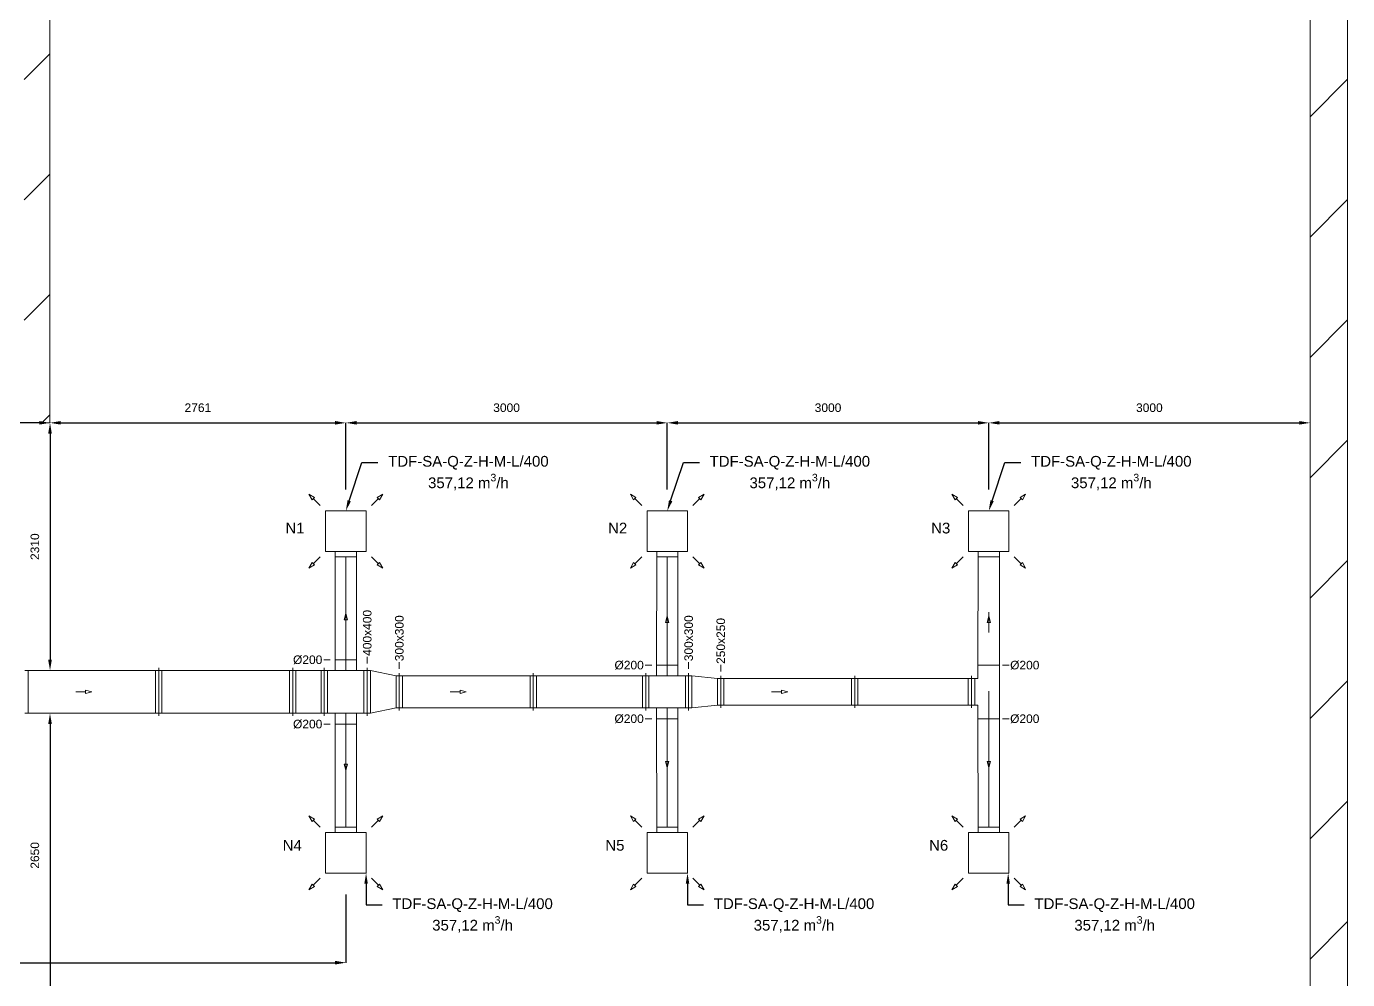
# Model space of a CAD drawing. Header units: millimetres. Extents: x 59762 to 60194, y -87842 to -87548.
# Drawn here: x 59960.09 to 59972.42, y -87757.35 to -87748.46 of the extents above; entities that cross this region are included whole.
import ezdxf
from ezdxf import colors
from ezdxf.entities.mleader import LeaderData, LeaderLine
from ezdxf.math import Vec2, Vec3

# ---------------------------------------------------------------- set-up
doc = ezdxf.new("R2010")
doc.units = ezdxf.units.MM
doc.linetypes.add('JIS_02_1.2', pattern=[2.5, 1.25, -1.25])
doc.linetypes.add('KRESKAKROPKA', pattern=[25.4, 12.7, -6.35, 0, -6.35])
for name, color, linetype, lineweight in [('instalacja nawiewna', 150, 'Continuous', 20), ('kanały', 7, 'Continuous', 20), ('nawi. strzałki', 150, 'Continuous', 20), ('Nawiew opis', 150, 'Continuous', 20), ('wymiary', 7, 'Continuous', 13)]:
    doc.layers.add(name, color=color, linetype=linetype, lineweight=lineweight)
doc.layers.add('osie', color=7, linetype='JIS_02_1.2', lineweight=5, transparency=0.7)
doc.layers.add('podkład', color=7, linetype='Continuous', lineweight=13, transparency=0.7)
doc.styles.add('styl1', font='arial.ttf', dxfattribs={"height": 0.08})
doc.linetypes.add('ZYGZAK', pattern='A,0.00254,-5.08,[131,ltypeshp.shx,S=5.08,R=0,X=-5.08,Y=0],-10.16,[131,ltypeshp.shx,S=5.08,R=180,X=5.08,Y=0],-5.08', length=20.32254)
doc.dimstyles.new('Kopia Opisowy', dxfattribs={"dimscale": 0, "dimtxt": 0.08, "dimasz": 0.1, "dimexe": 0, "dimexo": 0.2, "dimgap": 0.1, "dimtad": 1, "dimlfac": 1000, "dimtxsty": 'styl1', "dimcen": 2.5, "dimadec": 0, "dimazin": 0, "dimtfac": 1, "dimtmove": 0, "dimatfit": 3, "dimfxl": 1, "dimarcsym": 0})

# ---------------------------------------------------------------- blocks, each defined once
blk = doc.blocks.new('*D21')
at = {"layer": 'Defpoints', "color": 0, "transparency": 16777216}
for p in [(59960.311, -87752.158), (59963.072, -87752.158), (59963.072, -87752.98)]:
    blk.add_point(p, dxfattribs=at)
at = {"layer": 'wymiary', "color": 0, "lineweight": -2, "transparency": 16777216}
for p, q in [((59960.411, -87752.158), (59962.972, -87752.158)), ((59963.072, -87752.78), (59963.072, -87752.158))]:
    blk.add_line(p, q, dxfattribs=at)
at = {"layer": 'wymiary', "color": 0, "transparency": 16777216}
for points in [[(59960.411, -87752.141), (59960.411, -87752.174), (59960.311, -87752.158)], [(59962.972, -87752.141), (59962.972, -87752.174), (59963.072, -87752.158)]]:
    blk.add_solid(points, dxfattribs=at)
at = {"layer": 'wymiary', "color": 0, "transparency": 16777216, "insert": (59961.691, -87752.017), "char_height": 0.08, "attachment_point": 5, "style": 'styl1'}
blk.add_mtext('2761', dxfattribs=at)
blk = doc.blocks.new('*D22')
at = {"layer": 'Defpoints', "color": 0, "transparency": 16777216}
for p in [(59966.072, -87752.158), (59963.072, -87752.98), (59966.072, -87752.98)]:
    blk.add_point(p, dxfattribs=at)
at = {"layer": 'wymiary', "color": 0, "lineweight": -2, "transparency": 16777216}
for p, q in [((59963.172, -87752.158), (59965.972, -87752.158)), ((59966.072, -87752.78), (59966.072, -87752.158))]:
    blk.add_line(p, q, dxfattribs=at)
at = {"layer": 'wymiary', "color": 0, "transparency": 16777216}
for points in [[(59963.172, -87752.141), (59963.172, -87752.174), (59963.072, -87752.158)], [(59965.972, -87752.141), (59965.972, -87752.174), (59966.072, -87752.158)]]:
    blk.add_solid(points, dxfattribs=at)
at = {"layer": 'wymiary', "color": 0, "transparency": 16777216, "insert": (59964.572, -87752.017), "char_height": 0.08, "attachment_point": 5, "style": 'styl1'}
blk.add_mtext('3000', dxfattribs=at)
blk = doc.blocks.new('*D23')
at = {"layer": 'Defpoints', "color": 0, "transparency": 16777216}
for p in [(59969.072, -87752.158), (59966.072, -87752.98), (59969.072, -87752.98)]:
    blk.add_point(p, dxfattribs=at)
at = {"layer": 'wymiary', "color": 0, "lineweight": -2, "transparency": 16777216}
for p, q in [((59966.172, -87752.158), (59968.972, -87752.158)), ((59969.072, -87752.78), (59969.072, -87752.158))]:
    blk.add_line(p, q, dxfattribs=at)
at = {"layer": 'wymiary', "color": 0, "transparency": 16777216}
for points in [[(59966.172, -87752.141), (59966.172, -87752.174), (59966.072, -87752.158)], [(59968.972, -87752.141), (59968.972, -87752.174), (59969.072, -87752.158)]]:
    blk.add_solid(points, dxfattribs=at)
at = {"layer": 'wymiary', "color": 0, "transparency": 16777216, "insert": (59967.572, -87752.017), "char_height": 0.08, "attachment_point": 5, "style": 'styl1'}
blk.add_mtext('3000', dxfattribs=at)
blk = doc.blocks.new('*D24')
at = {"layer": 'Defpoints', "color": 0, "transparency": 16777216}
for p in [(59972.071, -87752.152), (59972.071, -87752.158), (59969.072, -87752.98)]:
    blk.add_point(p, dxfattribs=at)
at = {"layer": 'wymiary', "color": 0, "lineweight": -2, "transparency": 16777216}
blk.add_line((59969.172, -87752.158), (59971.971, -87752.158), dxfattribs=at)
at = {"layer": 'wymiary', "color": 0, "transparency": 16777216}
for points in [[(59969.172, -87752.141), (59969.172, -87752.174), (59969.072, -87752.158)], [(59971.971, -87752.141), (59971.971, -87752.174), (59972.071, -87752.158)]]:
    blk.add_solid(points, dxfattribs=at)
at = {"layer": 'wymiary', "color": 0, "transparency": 16777216, "insert": (59970.571, -87752.017), "char_height": 0.08, "attachment_point": 5, "style": 'styl1'}
blk.add_mtext('3000', dxfattribs=at)
blk = doc.blocks.new('*D25')
at = {"layer": 'Defpoints', "color": 0, "transparency": 16777216}
for p in [(59960.311, -87752.158), (59960.311, -87754.468), (59960.311, -87754.468)]:
    blk.add_point(p, dxfattribs=at)
at = {"layer": 'wymiary', "color": 0, "lineweight": -2, "transparency": 16777216}
blk.add_line((59960.311, -87752.258), (59960.311, -87754.368), dxfattribs=at)
at = {"layer": 'wymiary', "color": 0, "transparency": 16777216}
for points in [[(59960.294, -87752.258), (59960.328, -87752.258), (59960.311, -87752.158)], [(59960.294, -87754.368), (59960.328, -87754.368), (59960.311, -87754.468)]]:
    blk.add_solid(points, dxfattribs=at)
at = {"layer": 'wymiary', "color": 0, "transparency": 16777216, "insert": (59960.17, -87753.313), "char_height": 0.08, "attachment_point": 5, "rotation": 90, "style": 'styl1'}
blk.add_mtext('2310', dxfattribs=at)
blk = doc.blocks.new('*D27')
at = {"layer": 'Defpoints', "color": 0, "transparency": 16777216}
for p in [(59960.311, -87754.868), (59960.311, -87757.518), (59960.311, -87757.518)]:
    blk.add_point(p, dxfattribs=at)
at = {"layer": 'wymiary', "color": 0, "lineweight": -2, "transparency": 16777216}
blk.add_line((59960.311, -87754.968), (59960.311, -87757.418), dxfattribs=at)
at = {"layer": 'wymiary', "color": 0, "transparency": 16777216}
for points in [[(59960.294, -87754.968), (59960.328, -87754.968), (59960.311, -87754.868)], [(59960.294, -87757.418), (59960.328, -87757.418), (59960.311, -87757.518)]]:
    blk.add_solid(points, dxfattribs=at)
at = {"layer": 'wymiary', "color": 0, "transparency": 16777216, "insert": (59960.17, -87756.193), "char_height": 0.08, "attachment_point": 5, "rotation": 90, "style": 'styl1'}
blk.add_mtext('2650', dxfattribs=at)
blk = doc.blocks.new('*D30')
at = {"layer": 'Defpoints', "color": 0, "transparency": 16777216}
for p in [(59957.471, -87752.158), (59957.471, -87752.158), (59960.311, -87752.158)]:
    blk.add_point(p, dxfattribs=at)
at = {"layer": 'wymiary', "color": 0, "lineweight": -2, "transparency": 16777216}
blk.add_line((59960.211, -87752.158), (59957.571, -87752.158), dxfattribs=at)
at = {"layer": 'wymiary', "color": 0, "transparency": 16777216}
for points in [[(59957.571, -87752.141), (59957.571, -87752.174), (59957.471, -87752.158)], [(59960.211, -87752.141), (59960.211, -87752.174), (59960.311, -87752.158)]]:
    blk.add_solid(points, dxfattribs=at)
at = {"layer": 'wymiary', "color": 0, "transparency": 16777216, "insert": (59958.891, -87752.017), "char_height": 0.08, "attachment_point": 5, "style": 'styl1'}
blk.add_mtext('2840', dxfattribs=at)
blk = doc.blocks.new('*D31')
at = {"layer": 'Defpoints', "color": 0, "transparency": 16777216}
for p in [(59963.072, -87756.358), (59957.271, -87757.194), (59963.072, -87757.194)]:
    blk.add_point(p, dxfattribs=at)
at = {"layer": 'wymiary', "color": 0, "lineweight": -2, "transparency": 16777216}
for p, q in [((59963.072, -87756.558), (59963.072, -87757.194)), ((59957.271, -87756.994), (59957.271, -87757.194)), ((59957.371, -87757.194), (59962.972, -87757.194))]:
    blk.add_line(p, q, dxfattribs=at)
at = {"layer": 'wymiary', "color": 0, "transparency": 16777216}
for points in [[(59957.371, -87757.177), (59957.371, -87757.211), (59957.271, -87757.194)], [(59962.972, -87757.177), (59962.972, -87757.211), (59963.072, -87757.194)]]:
    blk.add_solid(points, dxfattribs=at)
at = {"layer": 'wymiary', "color": 0, "transparency": 16777216, "insert": (59959.646, -87757.053), "char_height": 0.08, "attachment_point": 5, "style": 'styl1'}
blk.add_mtext('5801', dxfattribs=at)

msp = doc.modelspace()

# ---------------------------------------------------------------- hatches: boundary and pattern name
at = {"layer": 'podkład'}
h = msp.add_hatch(dxfattribs=at)
h.set_pattern_fill('ANSI31', color=256, scale=0.25)
h.set_pattern_definition([(45, (56984.5771, -93754.1623), (-0.56126601, 0.56126601), [])])
h.paths.add_polyline_path([(59941.720847, -87739.567651), (59941.720847, -87761.267651), (59972.420847, -87761.267651), (59972.420847, -87739.567651)])
h.paths.add_polyline_path([(59942.070847, -87739.917651), (59953.830847, -87739.917651), (59953.830847, -87752.157651), (59960.310847, -87752.157651), (59960.310847, -87739.917651), (59972.070847, -87739.917651), (59972.070847, -87760.917651), (59942.070847, -87760.917651)], flags=16)
h.paths.add_polyline_path([(59954.070847, -87739.917651), (59960.070847, -87739.917651), (59960.070847, -87751.917651), (59954.070847, -87751.917651)], flags=16)

# ---------------------------------------------------------------- linework, layer by layer
at = {"layer": 'instalacja nawiewna', "color": 7, "ltscale": 20}
for p, q in [((59962.972847, -87753.407651), (59962.972847, -87753.357651)), ((59963.170847, -87753.407651), (59962.972847, -87753.407651)), ((59963.170847, -87753.357651), (59963.170847, -87753.407651)), ((59965.972847, -87753.407651), (59965.972847, -87753.357651)), ((59966.170847, -87753.407651), (59965.972847, -87753.407651)), ((59966.170847, -87753.357651), (59966.170847, -87753.407651)), ((59968.972847, -87753.407651), (59968.972847, -87753.357651)), ((59969.170847, -87753.407651), (59968.972847, -87753.407651)), ((59969.170847, -87753.357651), (59969.170847, -87753.407651)), ((59963.170847, -87755.929651), (59962.972847, -87755.929651)), ((59962.972847, -87755.929651), (59962.972847, -87755.979651)), ((59963.170847, -87755.979651), (59963.170847, -87755.929651)), ((59966.170847, -87755.929651), (59965.972847, -87755.929651)), ((59965.972847, -87755.929651), (59965.972847, -87755.979651)), ((59966.170847, -87755.979651), (59966.170847, -87755.929651)), ((59969.170847, -87755.929651), (59968.972847, -87755.929651)), ((59968.972847, -87755.929651), (59968.972847, -87755.979651)), ((59969.170847, -87755.979651), (59969.170847, -87755.929651))]:
    msp.add_line(p, q, dxfattribs=at)
for points in [[(59962.882847, -87752.979651), (59963.260847, -87752.979651), (59963.260847, -87753.357651), (59962.882847, -87753.357651)], [(59965.882847, -87752.979651), (59966.260847, -87752.979651), (59966.260847, -87753.357651), (59965.882847, -87753.357651)], [(59968.882847, -87752.979651), (59969.260847, -87752.979651), (59969.260847, -87753.357651), (59968.882847, -87753.357651)], [(59962.882847, -87755.979651), (59963.260847, -87755.979651), (59963.260847, -87756.357651), (59962.882847, -87756.357651)], [(59965.882847, -87755.979651), (59966.260847, -87755.979651), (59966.260847, -87756.357651), (59965.882847, -87756.357651)], [(59968.882847, -87755.979651), (59969.260847, -87755.979651), (59969.260847, -87756.357651), (59968.882847, -87756.357651)]]:
    msp.add_lwpolyline(points, close=True, dxfattribs=at)
at = {"layer": 'kanały', "color": 7, "linetype": 'ZYGZAK', "ltscale": 0.1}
for p, q in [((59962.970847, -87754.367651), (59962.972847, -87753.407651)), ((59963.170847, -87754.367651), (59963.170847, -87753.407651)), ((59965.970847, -87754.417651), (59965.972847, -87753.407651)), ((59966.170847, -87754.417651), (59966.170847, -87753.407651)), ((59968.970847, -87754.417651), (59968.972847, -87753.407651)), ((59969.170847, -87754.417651), (59969.170847, -87753.407651)), ((59965.970847, -87754.917651), (59965.972847, -87755.929651)), ((59966.170847, -87754.917651), (59966.170847, -87755.929651)), ((59968.972847, -87755.929651), (59968.970847, -87754.917651)), ((59969.170847, -87755.929651), (59969.170847, -87754.917651)), ((59962.972847, -87755.929651), (59962.970847, -87754.967651)), ((59963.170847, -87755.929651), (59963.170847, -87754.967651))]:
    msp.add_line(p, q, dxfattribs=at)
at = {"layer": 'kanały', "ltscale": 20}
for p, q in [((59961.325847, -87754.467651), (59961.325847, -87754.442651)), ((59961.325847, -87754.467651), (59961.325847, -87754.442651)), ((59960.075847, -87754.467651), (59961.325847, -87754.467651)), ((59960.105847, -87754.467651), (59960.105847, -87754.867651)), ((59961.295847, -87754.467651), (59961.295847, -87754.867651)), ((59961.325847, -87754.467651), (59961.325847, -87754.867651)), ((59961.325847, -87754.467651), (59961.325847, -87754.867651)), ((59961.355847, -87754.467651), (59961.355847, -87754.867651)), ((59960.075847, -87754.867651), (59961.325847, -87754.867651)), ((59961.325847, -87754.892651), (59961.325847, -87754.867651)), ((59961.325847, -87754.892651), (59961.325847, -87754.867651))]:
    msp.add_line(p, q, dxfattribs=at)
at = {"layer": 'kanały', "color": 7, "ltscale": 20}
for p, q in [((59962.575847, -87754.467651), (59962.575847, -87754.442651)), ((59962.575847, -87754.467651), (59962.575847, -87754.442651)), ((59962.870847, -87754.467651), (59962.870847, -87754.442651)), ((59962.870847, -87754.467651), (59962.870847, -87754.442651)), ((59962.970847, -87754.367651), (59963.170847, -87754.367651)), ((59962.970847, -87754.367651), (59962.970847, -87754.467651)), ((59963.170847, -87754.367651), (59963.170847, -87754.467651)), ((59963.270847, -87754.467651), (59963.270847, -87754.442651)), ((59963.270847, -87754.442651), (59963.270847, -87754.467651)), ((59965.970847, -87754.417651), (59966.170847, -87754.417651)), ((59965.970847, -87754.417651), (59965.970847, -87754.517651)), ((59966.170847, -87754.417651), (59966.170847, -87754.517651)), ((59961.325847, -87754.467651), (59962.575847, -87754.467651)), ((59962.545847, -87754.467651), (59962.545847, -87754.867651)), ((59962.575847, -87754.467651), (59962.575847, -87754.867651)), ((59962.575847, -87754.467651), (59962.870847, -87754.467651)), ((59962.575847, -87754.467651), (59962.575847, -87754.867651)), ((59962.605847, -87754.467651), (59962.605847, -87754.867651)), ((59962.840847, -87754.467651), (59962.840847, -87754.867651)), ((59962.870847, -87754.467651), (59962.870847, -87754.867651)), ((59962.870847, -87754.467651), (59963.270847, -87754.467651)), ((59962.870847, -87754.467651), (59962.870847, -87754.867651)), ((59962.900847, -87754.467651), (59962.900847, -87754.867651)), ((59963.240847, -87754.467651), (59963.240847, -87754.867651)), ((59963.270847, -87754.467651), (59963.270847, -87754.867651)), ((59963.270847, -87754.867651), (59963.270847, -87754.467651)), ((59963.300847, -87754.467651), (59963.270847, -87754.467651)), ((59963.300847, -87754.867651), (59963.300847, -87754.467651)), ((59963.300847, -87754.467651), (59963.540847, -87754.517651)), ((59963.540847, -87754.817651), (59963.540847, -87754.517651)), ((59963.540847, -87754.517651), (59963.570847, -87754.517651)), ((59963.570847, -87754.492651), (59963.570847, -87754.517651)), ((59963.570847, -87754.517651), (59963.570847, -87754.492651)), ((59963.570847, -87754.817651), (59963.570847, -87754.517651)), ((59963.570847, -87754.517651), (59964.820847, -87754.517651)), ((59963.570847, -87754.517651), (59963.570847, -87754.817651)), ((59963.600847, -87754.517651), (59963.600847, -87754.817651)), ((59964.790847, -87754.517651), (59964.790847, -87754.817651)), ((59964.820847, -87754.517651), (59964.820847, -87754.492651)), ((59964.820847, -87754.517651), (59964.820847, -87754.492651)), ((59964.820847, -87754.517651), (59964.820847, -87754.817651)), ((59964.820847, -87754.517651), (59965.870847, -87754.517651)), ((59964.820847, -87754.517651), (59964.820847, -87754.817651)), ((59964.850847, -87754.517651), (59964.850847, -87754.817651)), ((59965.840847, -87754.517651), (59965.840847, -87754.817651)), ((59965.870847, -87754.517651), (59965.870847, -87754.492651)), ((59965.870847, -87754.517651), (59965.870847, -87754.492651)), ((59965.870847, -87754.517651), (59965.870847, -87754.817651)), ((59965.870847, -87754.517651), (59966.270847, -87754.517651)), ((59965.870847, -87754.517651), (59965.870847, -87754.817651)), ((59965.900847, -87754.517651), (59965.900847, -87754.817651)), ((59966.240847, -87754.517651), (59966.240847, -87754.817651)), ((59966.270847, -87754.517651), (59966.270847, -87754.492651)), ((59966.270847, -87754.492651), (59966.270847, -87754.517651)), ((59966.270847, -87754.517651), (59966.270847, -87754.817651)), ((59966.270847, -87754.817651), (59966.270847, -87754.517651)), ((59966.300847, -87754.517651), (59966.270847, -87754.517651)), ((59966.300847, -87754.817651), (59966.300847, -87754.517651)), ((59966.300847, -87754.517651), (59966.540847, -87754.542651)), ((59966.540847, -87754.542651), (59966.540847, -87754.792651)), ((59966.570847, -87754.542651), (59966.570847, -87754.517651)), ((59966.570847, -87754.542651), (59966.570847, -87754.517651)), ((59966.570847, -87754.542651), (59966.570847, -87754.792651)), ((59966.570847, -87754.542651), (59967.820847, -87754.542651)), ((59966.570847, -87754.542651), (59966.570847, -87754.792651)), ((59966.600847, -87754.542651), (59966.600847, -87754.792651)), ((59967.790847, -87754.542651), (59967.790847, -87754.792651)), ((59967.820847, -87754.542651), (59967.820847, -87754.517651)), ((59967.820847, -87754.542651), (59967.820847, -87754.517651)), ((59967.820847, -87754.542651), (59967.820847, -87754.792651)), ((59967.820847, -87754.542651), (59968.910847, -87754.542651)), ((59967.820847, -87754.542651), (59967.820847, -87754.792651)), ((59967.850847, -87754.542651), (59967.850847, -87754.792651)), ((59968.880847, -87754.542651), (59968.880847, -87754.792651)), ((59968.910847, -87754.542651), (59968.910847, -87754.517651)), ((59968.910847, -87754.542651), (59968.910847, -87754.517651)), ((59968.910847, -87754.542651), (59968.910847, -87754.792651)), ((59968.910847, -87754.542651), (59968.910847, -87754.792651)), ((59968.940847, -87754.542651), (59968.940847, -87754.792651)), ((59963.300847, -87754.867651), (59963.540847, -87754.817651)), ((59963.540847, -87754.817651), (59963.570847, -87754.817651)), ((59963.570847, -87754.817651), (59963.570847, -87754.842651)), ((59963.570847, -87754.817651), (59964.820847, -87754.817651)), ((59963.570847, -87754.842651), (59963.570847, -87754.817651)), ((59964.820847, -87754.842651), (59964.820847, -87754.817651)), ((59964.820847, -87754.817651), (59965.870847, -87754.817651)), ((59964.820847, -87754.842651), (59964.820847, -87754.817651)), ((59965.870847, -87754.842651), (59965.870847, -87754.817651)), ((59965.870847, -87754.817651), (59966.270847, -87754.817651)), ((59965.870847, -87754.842651), (59965.870847, -87754.817651)), ((59965.970847, -87754.917651), (59965.970847, -87754.817651)), ((59966.170847, -87754.917651), (59966.170847, -87754.817651)), ((59966.270847, -87754.842651), (59966.270847, -87754.817651)), ((59966.270847, -87754.817651), (59966.270847, -87754.842651)), ((59966.300847, -87754.817651), (59966.270847, -87754.817651)), ((59966.300847, -87754.817651), (59966.540847, -87754.792651)), ((59966.570847, -87754.792651), (59966.570847, -87754.767651)), ((59966.570847, -87754.817651), (59966.570847, -87754.792651)), ((59966.570847, -87754.792651), (59967.820847, -87754.792651)), ((59966.570847, -87754.817651), (59966.570847, -87754.792651)), ((59967.820847, -87754.817651), (59967.820847, -87754.792651)), ((59967.820847, -87754.792651), (59968.910847, -87754.792651)), ((59967.820847, -87754.817651), (59967.820847, -87754.792651)), ((59968.910847, -87754.817651), (59968.910847, -87754.792651)), ((59968.910847, -87754.817651), (59968.910847, -87754.792651)), ((59961.325847, -87754.867651), (59962.575847, -87754.867651)), ((59962.575847, -87754.892651), (59962.575847, -87754.867651)), ((59962.575847, -87754.867651), (59962.870847, -87754.867651)), ((59962.575847, -87754.892651), (59962.575847, -87754.867651)), ((59962.870847, -87754.892651), (59962.870847, -87754.867651)), ((59962.870847, -87754.867651), (59963.270847, -87754.867651)), ((59962.870847, -87754.892651), (59962.870847, -87754.867651)), ((59962.970847, -87754.967651), (59962.970847, -87754.867651)), ((59963.170847, -87754.967651), (59963.170847, -87754.867651)), ((59963.270847, -87754.892651), (59963.270847, -87754.867651)), ((59963.270847, -87754.867651), (59963.270847, -87754.892651)), ((59963.300847, -87754.867651), (59963.270847, -87754.867651)), ((59965.970847, -87754.917651), (59966.170847, -87754.917651)), ((59962.970847, -87754.967651), (59963.170847, -87754.967651))]:
    msp.add_line(p, q, dxfattribs=at)
at = {"layer": 'kanały', "color": 7}
for p, q in [((59968.970847, -87754.417651), (59968.970847, -87754.542651)), ((59968.970847, -87754.417651), (59969.170847, -87754.417651)), ((59969.170847, -87754.417651), (59969.170847, -87754.917651)), ((59966.540847, -87754.542651), (59966.570847, -87754.542651)), ((59968.910847, -87754.542651), (59968.970847, -87754.542651)), ((59966.540847, -87754.792651), (59966.570847, -87754.792651)), ((59968.910847, -87754.792651), (59968.970847, -87754.792651)), ((59968.970847, -87754.792651), (59968.970847, -87754.917651)), ((59968.970847, -87754.917651), (59969.170847, -87754.917651))]:
    msp.add_line(p, q, dxfattribs=at)
at = {"layer": 'nawi. strzałki', "color": 7, "ltscale": 20}
for p, q in [((59962.727284, -87752.824087), (59962.779245, -87752.854087)), ((59962.727284, -87752.824087), (59962.757284, -87752.876049)), ((59962.757284, -87752.876049), (59962.779245, -87752.854087)), ((59963.416411, -87752.824087), (59963.364449, -87752.854087)), ((59963.364449, -87752.854087), (59963.386411, -87752.876049)), ((59963.416411, -87752.824087), (59963.386411, -87752.876049)), ((59965.727284, -87752.824087), (59965.779245, -87752.854087)), ((59965.727284, -87752.824087), (59965.757284, -87752.876049)), ((59965.757284, -87752.876049), (59965.779245, -87752.854087)), ((59966.416411, -87752.824087), (59966.364449, -87752.854087)), ((59966.364449, -87752.854087), (59966.386411, -87752.876049)), ((59966.416411, -87752.824087), (59966.386411, -87752.876049)), ((59968.727284, -87752.824087), (59968.779245, -87752.854087)), ((59968.727284, -87752.824087), (59968.757284, -87752.876049)), ((59968.757284, -87752.876049), (59968.779245, -87752.854087)), ((59969.416411, -87752.824087), (59969.364449, -87752.854087)), ((59969.364449, -87752.854087), (59969.386411, -87752.876049)), ((59969.416411, -87752.824087), (59969.386411, -87752.876049)), ((59962.83335, -87752.930153), (59962.768264, -87752.865068)), ((59963.310345, -87752.930153), (59963.37543, -87752.865068)), ((59965.83335, -87752.930153), (59965.768264, -87752.865068)), ((59966.310345, -87752.930153), (59966.37543, -87752.865068)), ((59968.83335, -87752.930153), (59968.768264, -87752.865068)), ((59969.310345, -87752.930153), (59969.37543, -87752.865068)), ((59962.727284, -87753.513214), (59962.757284, -87753.461253)), ((59962.779245, -87753.483214), (59962.757284, -87753.461253)), ((59962.83335, -87753.407148), (59962.768264, -87753.472234)), ((59963.310345, -87753.407148), (59963.37543, -87753.472234)), ((59963.386411, -87753.461253), (59963.364449, -87753.483214)), ((59963.416411, -87753.513214), (59963.386411, -87753.461253)), ((59965.727284, -87753.513214), (59965.757284, -87753.461253)), ((59965.779245, -87753.483214), (59965.757284, -87753.461253)), ((59965.83335, -87753.407148), (59965.768264, -87753.472234)), ((59966.310345, -87753.407148), (59966.37543, -87753.472234)), ((59966.386411, -87753.461253), (59966.364449, -87753.483214)), ((59966.416411, -87753.513214), (59966.386411, -87753.461253)), ((59968.727284, -87753.513214), (59968.757284, -87753.461253)), ((59968.779245, -87753.483214), (59968.757284, -87753.461253)), ((59968.83335, -87753.407148), (59968.768264, -87753.472234)), ((59969.310345, -87753.407148), (59969.37543, -87753.472234)), ((59969.386411, -87753.461253), (59969.364449, -87753.483214)), ((59969.416411, -87753.513214), (59969.386411, -87753.461253)), ((59962.727284, -87753.513214), (59962.779245, -87753.483214)), ((59963.416411, -87753.513214), (59963.364449, -87753.483214)), ((59965.727284, -87753.513214), (59965.779245, -87753.483214)), ((59966.416411, -87753.513214), (59966.364449, -87753.483214)), ((59968.727284, -87753.513214), (59968.779245, -87753.483214)), ((59969.416411, -87753.513214), (59969.364449, -87753.483214)), ((59963.071347, -87753.937651), (59963.055818, -87753.995607)), ((59963.071347, -87753.937651), (59963.086876, -87753.995607)), ((59966.070847, -87753.962651), (59966.055318, -87754.020607)), ((59966.070847, -87753.962651), (59966.086376, -87754.020607)), ((59969.071847, -87753.962651), (59969.056318, -87754.020607)), ((59969.071847, -87753.962651), (59969.087376, -87754.020607)), ((59963.055818, -87753.995607), (59963.086876, -87753.995607)), ((59963.071347, -87754.087651), (59963.071347, -87753.995607)), ((59966.055318, -87754.020607), (59966.086376, -87754.020607)), ((59966.070847, -87754.112651), (59966.070847, -87754.020607)), ((59969.056318, -87754.020607), (59969.087376, -87754.020607)), ((59969.071847, -87754.112651), (59969.071847, -87754.020607)), ((59960.550847, -87754.667651), (59960.642892, -87754.667651)), ((59960.700847, -87754.667651), (59960.642892, -87754.652122)), ((59960.642892, -87754.652122), (59960.642892, -87754.68318)), ((59960.700847, -87754.667651), (59960.642892, -87754.68318)), ((59964.045847, -87754.667651), (59964.137892, -87754.667651)), ((59964.195847, -87754.667651), (59964.137892, -87754.652122)), ((59964.137892, -87754.652122), (59964.137892, -87754.68318)), ((59964.195847, -87754.667651), (59964.137892, -87754.68318)), ((59967.045847, -87754.667651), (59967.137892, -87754.667651)), ((59967.195847, -87754.667651), (59967.137892, -87754.652122)), ((59967.137892, -87754.652122), (59967.137892, -87754.68318)), ((59967.195847, -87754.667651), (59967.137892, -87754.68318)), ((59963.070847, -87755.248651), (59963.070847, -87755.340695)), ((59966.070847, -87755.373651), (59966.055318, -87755.315695)), ((59966.086376, -87755.315695), (59966.055318, -87755.315695)), ((59966.070847, -87755.223651), (59966.070847, -87755.315695)), ((59966.070847, -87755.373651), (59966.086376, -87755.315695)), ((59969.071847, -87755.373651), (59969.056318, -87755.315695)), ((59969.087376, -87755.315695), (59969.056318, -87755.315695)), ((59969.071847, -87755.223651), (59969.071847, -87755.315695)), ((59969.071847, -87755.373651), (59969.087376, -87755.315695)), ((59963.070847, -87755.398651), (59963.055318, -87755.340695)), ((59963.086376, -87755.340695), (59963.055318, -87755.340695)), ((59963.070847, -87755.398651), (59963.086376, -87755.340695)), ((59962.727284, -87755.824087), (59962.779245, -87755.854087)), ((59962.727284, -87755.824087), (59962.757284, -87755.876049)), ((59962.757284, -87755.876049), (59962.779245, -87755.854087)), ((59962.83335, -87755.930153), (59962.768264, -87755.865068)), ((59963.310345, -87755.930153), (59963.37543, -87755.865068)), ((59963.416411, -87755.824087), (59963.364449, -87755.854087)), ((59963.364449, -87755.854087), (59963.386411, -87755.876049)), ((59963.416411, -87755.824087), (59963.386411, -87755.876049)), ((59965.727284, -87755.824087), (59965.779245, -87755.854087)), ((59965.727284, -87755.824087), (59965.757284, -87755.876049)), ((59965.757284, -87755.876049), (59965.779245, -87755.854087)), ((59965.83335, -87755.930153), (59965.768264, -87755.865068)), ((59966.310345, -87755.930153), (59966.37543, -87755.865068)), ((59966.416411, -87755.824087), (59966.364449, -87755.854087)), ((59966.364449, -87755.854087), (59966.386411, -87755.876049)), ((59966.416411, -87755.824087), (59966.386411, -87755.876049)), ((59968.727284, -87755.824087), (59968.779245, -87755.854087)), ((59968.727284, -87755.824087), (59968.757284, -87755.876049)), ((59968.757284, -87755.876049), (59968.779245, -87755.854087)), ((59968.83335, -87755.930153), (59968.768264, -87755.865068)), ((59969.310345, -87755.930153), (59969.37543, -87755.865068)), ((59969.416411, -87755.824087), (59969.364449, -87755.854087)), ((59969.364449, -87755.854087), (59969.386411, -87755.876049)), ((59969.416411, -87755.824087), (59969.386411, -87755.876049)), ((59962.83335, -87756.407148), (59962.768264, -87756.472234)), ((59963.310345, -87756.407148), (59963.37543, -87756.472234)), ((59965.83335, -87756.407148), (59965.768264, -87756.472234)), ((59966.310345, -87756.407148), (59966.37543, -87756.472234)), ((59968.83335, -87756.407148), (59968.768264, -87756.472234)), ((59969.310345, -87756.407148), (59969.37543, -87756.472234)), ((59962.727284, -87756.513214), (59962.757284, -87756.461253)), ((59962.727284, -87756.513214), (59962.779245, -87756.483214)), ((59962.779245, -87756.483214), (59962.757284, -87756.461253)), ((59963.386411, -87756.461253), (59963.364449, -87756.483214)), ((59963.416411, -87756.513214), (59963.364449, -87756.483214)), ((59963.416411, -87756.513214), (59963.386411, -87756.461253)), ((59965.727284, -87756.513214), (59965.757284, -87756.461253)), ((59965.727284, -87756.513214), (59965.779245, -87756.483214)), ((59965.779245, -87756.483214), (59965.757284, -87756.461253)), ((59966.386411, -87756.461253), (59966.364449, -87756.483214)), ((59966.416411, -87756.513214), (59966.364449, -87756.483214)), ((59966.416411, -87756.513214), (59966.386411, -87756.461253)), ((59968.727284, -87756.513214), (59968.757284, -87756.461253)), ((59968.727284, -87756.513214), (59968.779245, -87756.483214)), ((59968.779245, -87756.483214), (59968.757284, -87756.461253)), ((59969.386411, -87756.461253), (59969.364449, -87756.483214)), ((59969.416411, -87756.513214), (59969.364449, -87756.483214)), ((59969.416411, -87756.513214), (59969.386411, -87756.461253))]:
    msp.add_line(p, q, dxfattribs=at)
at = {"layer": 'osie', "color": 7, "linetype": 'KRESKAKROPKA', "ltscale": 0.1}
for p, q in [((59963.070847, -87754.467651), (59963.071847, -87753.407651)), ((59966.070847, -87754.517651), (59966.070847, -87753.407651)), ((59969.071847, -87755.929651), (59969.071847, -87753.407651)), ((59966.070847, -87755.929651), (59966.070847, -87754.817651)), ((59963.070847, -87755.929651), (59963.070847, -87754.867651))]:
    msp.add_line(p, q, dxfattribs=at)
at = {"layer": 'podkład'}
for p, q in [((59960.310847, -87752.157651), (59960.310847, -87739.917651)), ((59953.830847, -87752.157651), (59960.310847, -87752.157651))]:
    msp.add_line(p, q, dxfattribs=at)
msp.add_lwpolyline([(59941.720847, -87739.567651), (59972.420847, -87739.567651), (59972.420847, -87761.267651), (59941.720847, -87761.267651)], close=True, dxfattribs=at)
msp.add_lwpolyline([(59960.310847, -87739.917651), (59972.070847, -87739.917651), (59972.070847, -87760.917651), (59942.070847, -87760.917651), (59942.070847, -87739.917651)], dxfattribs=at)
at = {"layer": 'wymiary', "color": 7}
for p, q in [((59962.927038, -87754.367651), (59962.866683, -87754.367651)), ((59963.270847, -87754.341624), (59963.270847, -87754.401979)), ((59963.570847, -87754.391624), (59963.570847, -87754.451979)), ((59965.927038, -87754.417651), (59965.866683, -87754.417651)), ((59966.270847, -87754.391624), (59966.270847, -87754.451979)), ((59966.570847, -87754.416624), (59966.570847, -87754.476979)), ((59969.261558, -87754.417651), (59969.201203, -87754.417651)), ((59965.927038, -87754.917651), (59965.866683, -87754.917651)), ((59969.261558, -87754.917651), (59969.201203, -87754.917651)), ((59962.927038, -87754.967651), (59962.866683, -87754.967651))]:
    msp.add_line(p, q, dxfattribs=at)

# ---------------------------------------------------------------- texts
at = {"layer": 'Nawiew opis', "color": 7, "ltscale": 20, "char_height": 0.1, "attachment_point": 1, "style": 'styl1'}
for s, insert in [('N1', (59962.507933, -87753.089897)), ('N2', (59965.519666, -87753.089897)), ('N3', (59968.534567, -87753.089897)), ('N4', (59962.482419, -87756.049287)), ('N5', (59965.493658, -87756.049287)), ('N6', (59968.51539, -87756.049287))]:
    msp.add_mtext_dynamic_manual_height_columns(s, width=0.2, gutter_width=1, heights=[0], dxfattribs=dict(at, insert=insert))
at = {"layer": 'wymiary', "color": 7, "ltscale": 20, "char_height": 0.08, "attachment_point": 1, "rotation": 90, "style": 'styl1'}
for s, insert in [('400x400', (59963.231134, -87754.331798)), ('300x300', (59963.531134, -87754.381798)), ('300x300', (59966.231134, -87754.381798)), ('250x250', (59966.531134, -87754.406798))]:
    msp.add_mtext_dynamic_manual_height_columns(s, width=0.44264358, gutter_width=1, heights=[0], dxfattribs=dict(at, insert=insert))
at = {"layer": 'wymiary', "color": 7, "ltscale": 20, "char_height": 0.08, "attachment_point": 1, "style": 'styl1'}
for insert in [(59962.579049, -87754.327938), (59965.579049, -87754.377938), (59969.271384, -87754.377938), (59962.579049, -87754.927938), (59965.579049, -87754.877938), (59969.271384, -87754.877938)]:
    msp.add_mtext_dynamic_manual_height_columns('%%C200', width=0.44264358, gutter_width=1, heights=[0], dxfattribs=dict(at, insert=insert))

# ---------------------------------------------------------------- dimensions: what is measured, and where the dimension line sits
at = {"layer": 'wymiary'}
dim = msp.add_linear_dim(base=(59957.470847, -87752.157651), p1=(59960.310847, -87752.157651), p2=(59957.470847, -87752.157651), dimstyle='Kopia Opisowy', override={"dimscale": 1, "dimse1": 1, "dimse2": 1, "dimtix": 0, "dimtofl": 1, "dimtmove": 0, "dimatfit": 3, "dimfxlon": 1}, dxfattribs=at)
dim.commit()
dim.dimension.update_dxf_attribs({"geometry": '*D30', "text_midpoint": (59958.890847, -87752.016805)})
at = {"layer": 'wymiary', "color": 7}
for base, p1, p2, override, picture, middle in [((59963.071847, -87752.157651), (59960.310847, -87752.157651), (59963.071847, -87752.979651), {"dimscale": 1, "dimse1": 1, "dimtix": 0, "dimtofl": 1, "dimtmove": 0, "dimatfit": 3}, '*D21', (59961.691347, -87752.016805)), ((59966.071847, -87752.157651), (59963.071847, -87752.979651), (59966.071847, -87752.979651), {"dimscale": 1, "dimse1": 1, "dimtix": 0, "dimtofl": 1, "dimtmove": 1, "dimatfit": 3}, '*D22', (59964.571847, -87752.016778)), ((59969.071847, -87752.157651), (59966.071847, -87752.979651), (59969.071847, -87752.979651), {"dimscale": 1, "dimse1": 1, "dimtix": 0, "dimtofl": 1, "dimtmove": 1, "dimatfit": 3}, '*D23', (59967.571847, -87752.016778))]:
    dim = msp.add_linear_dim(base=base, p1=p1, p2=p2, dimstyle='Kopia Opisowy', override=override, dxfattribs=at)
    dim.commit()
    dim.dimension.update_dxf_attribs({"geometry": picture, "text_midpoint": middle})
dim = msp.add_linear_dim(base=(59972.070847, -87752.157651), p1=(59969.071847, -87752.979651), p2=(59972.070847, -87752.151898), text='3000', dimstyle='Kopia Opisowy', override={"dimscale": 1, "dimse1": 1, "dimse2": 1, "dimtix": 0, "dimtofl": 1, "dimtmove": 1, "dimatfit": 3}, dxfattribs=at)
dim.commit()
dim.dimension.update_dxf_attribs({"geometry": '*D24', "text_midpoint": (59970.571347, -87752.016778)})
at = {"layer": 'wymiary'}
for base, p1, p2, picture, middle in [((59960.310847, -87754.467651), (59960.310847, -87752.157651), (59960.310847, -87754.467651), '*D25', (59960.169974, -87753.312651)), ((59960.310847, -87757.517651), (59960.310847, -87754.867651), (59960.310847, -87757.517651), '*D27', (59960.170001, -87756.192651))]:
    dim = msp.add_linear_dim(base=base, p1=p1, p2=p2, angle=90, dimstyle='Kopia Opisowy', override={"dimscale": 1, "dimse1": 1, "dimse2": 1, "dimtix": 0, "dimtofl": 1, "dimtmove": 0, "dimatfit": 3}, dxfattribs=at)
    dim.commit()
    dim.dimension.update_dxf_attribs({"geometry": picture, "text_midpoint": middle})
dim = msp.add_linear_dim(base=(59963.071847, -87757.193918), p1=(59957.270847, -87757.193918), p2=(59963.071847, -87756.357651), dimstyle='Kopia Opisowy', override={"dimscale": 1, "dimtix": 0, "dimtofl": 1, "dimtmove": 0, "dimatfit": 3}, dxfattribs=at)
dim.commit()
dim.dimension.update_dxf_attribs({"geometry": '*D31', "text_midpoint": (59959.645703, -87757.193918), "dimtype": 160})

# ---------------------------------------------------------------- leaders
at = {"layer": 'Nawiew opis', "color": 7, "ltscale": 20}
ml = msp.add_multileader_mtext('Standard', dxfattribs=at)
ml.set_content('\\A1;TDF-SA-Q-Z-H-M-L/400\\P357,12 m{\\H0.7x;\\S3^ ;}/h', color=7, style='styl1')
ml.set_leader_properties()
ml.build(insert=Vec2(0, 0))
ml.multileader.update_dxf_attribs({"dogleg_length": 0.3, "arrow_head_size": 0.1})
ctx = ml.context
ctx.base_point, ctx.char_height, ctx.arrow_head_size, ctx.landing_gap_size, ctx.plane_origin = Vec3(59963.371847, -87752.526535), 0.1, 0.1, 0.1, Vec3(59963.320847, -87753.169651)
ctx.text_align_type = 1
notes = []
notes.append((ctx, [(0, (1, 1, 0), (59963.221847, -87752.526535), (1, 0), 0.15, [(0, [(59963.071847, -87752.979651)], 0, [])])]))
ctx.mtext.insert, ctx.mtext.alignment, ctx.mtext.flow_direction = Vec3(59964.21581, -87752.466644), 2, 5
ml = msp.add_multileader_mtext('Standard', dxfattribs=at)
ml.set_content('\\A1;TDF-SA-Q-Z-H-M-L/400\\P357,12 m{\\H0.7x;\\S3^ ;}/h', color=7, style='styl1')
ml.set_leader_properties()
ml.build(insert=Vec2(0, 0))
ml.multileader.update_dxf_attribs({"dogleg_length": 0.3, "arrow_head_size": 0.1})
ctx = ml.context
ctx.base_point, ctx.char_height, ctx.arrow_head_size, ctx.landing_gap_size, ctx.plane_origin = Vec3(59966.371847, -87752.526535), 0.1, 0.1, 0.1, Vec3(59966.320847, -87753.169651)
ctx.text_align_type = 1
notes.append((ctx, [(0, (1, 1, 0), (59966.221847, -87752.526535), (1, 0), 0.15, [(0, [(59966.071847, -87752.979651)], 0, [])])]))
ctx.mtext.insert, ctx.mtext.alignment, ctx.mtext.flow_direction = Vec3(59967.21581, -87752.466644), 2, 5
ml = msp.add_multileader_mtext('Standard', dxfattribs=at)
ml.set_content('\\A1;TDF-SA-Q-Z-H-M-L/400\\P357,12 m{\\H0.7x;\\S3^ ;}/h', color=7, style='styl1')
ml.set_leader_properties()
ml.build(insert=Vec2(0, 0))
ml.multileader.update_dxf_attribs({"dogleg_length": 0.3, "arrow_head_size": 0.1})
ctx = ml.context
ctx.base_point, ctx.char_height, ctx.arrow_head_size, ctx.landing_gap_size, ctx.plane_origin = Vec3(59969.371847, -87752.526535), 0.1, 0.1, 0.1, Vec3(59969.320847, -87753.169651)
ctx.text_align_type = 1
notes.append((ctx, [(0, (1, 1, 0), (59969.221847, -87752.526535), (1, 0), 0.15, [(0, [(59969.071847, -87752.979651)], 0, [])])]))
ctx.mtext.insert, ctx.mtext.alignment, ctx.mtext.flow_direction = Vec3(59970.21581, -87752.466644), 2, 5
ml = msp.add_multileader_mtext('Standard', dxfattribs=at)
ml.set_content('\\A1;TDF-SA-Q-Z-H-M-L/400\\P357,12 m{\\H0.7x;\\S3^ ;}/h', color=7, style='styl1')
ml.set_leader_properties()
ml.build(insert=Vec2(0, 0))
ml.multileader.update_dxf_attribs({"dogleg_length": 0.3, "arrow_head_size": 0.1})
ctx = ml.context
ctx.base_point, ctx.char_height, ctx.arrow_head_size, ctx.landing_gap_size, ctx.plane_origin = Vec3(59963.410847, -87756.653574), 0.1, 0.1, 0.1, Vec3(59963.320847, -87756.119651)
ctx.text_align_type = 1
notes.append((ctx, [(0, (1, 1, 0), (59963.260847, -87756.653574), (1, 0), 0.15, [(0, [(59963.260847, -87756.357651)], 0, [])])]))
ctx.mtext.insert, ctx.mtext.alignment, ctx.mtext.flow_direction = Vec3(59964.25481, -87756.593683), 2, 5
ml = msp.add_multileader_mtext('Standard', dxfattribs=at)
ml.set_content('\\A1;TDF-SA-Q-Z-H-M-L/400\\P357,12 m{\\H0.7x;\\S3^ ;}/h', color=7, style='styl1')
ml.set_leader_properties()
ml.build(insert=Vec2(0, 0))
ml.multileader.update_dxf_attribs({"dogleg_length": 0.3, "arrow_head_size": 0.1})
ctx = ml.context
ctx.base_point, ctx.char_height, ctx.arrow_head_size, ctx.landing_gap_size, ctx.plane_origin = Vec3(59966.410847, -87756.653574), 0.1, 0.1, 0.1, Vec3(59966.320847, -87756.119651)
ctx.text_align_type = 1
notes.append((ctx, [(0, (1, 1, 0), (59966.260847, -87756.653574), (1, 0), 0.15, [(0, [(59966.260847, -87756.357651)], 0, [])])]))
ctx.mtext.insert, ctx.mtext.alignment, ctx.mtext.flow_direction = Vec3(59967.25481, -87756.593683), 2, 5
ml = msp.add_multileader_mtext('Standard', dxfattribs=at)
ml.set_content('\\A1;TDF-SA-Q-Z-H-M-L/400\\P357,12 m{\\H0.7x;\\S3^ ;}/h', color=7, style='styl1')
ml.set_leader_properties()
ml.build(insert=Vec2(0, 0))
ml.multileader.update_dxf_attribs({"dogleg_length": 0.3, "arrow_head_size": 0.1})
ctx = ml.context
ctx.base_point, ctx.char_height, ctx.arrow_head_size, ctx.landing_gap_size, ctx.plane_origin = Vec3(59969.403495, -87756.653574), 0.1, 0.1, 0.1, Vec3(59969.320847, -87756.119651)
ctx.text_align_type = 1
notes.append((ctx, [(0, (1, 1, 0), (59969.253495, -87756.653574), (1, 0), 0.15, [(0, [(59969.253495, -87756.357651)], 0, [])])]))
ctx.mtext.insert, ctx.mtext.alignment, ctx.mtext.flow_direction = Vec3(59970.247458, -87756.593683), 2, 5
for ctx, leaders in notes:
    for number, flags, end, landing, length, lines in leaders:
        leader = LeaderData()
        leader.index, (leader.has_last_leader_line, leader.has_dogleg_vector, leader.attachment_direction) = number, flags
        leader.last_leader_point, leader.dogleg_vector, leader.dogleg_length = Vec3(end), Vec3(landing), length
        for number, points, colour, breaks in lines:
            line = LeaderLine()
            line.index, line.vertices, line.color, line.breaks = number, Vec3.list(points), colors.encode_raw_color(colour), breaks
            leader.lines.append(line)
        ctx.leaders.append(leader)

doc.saveas('drawing.dxf')
